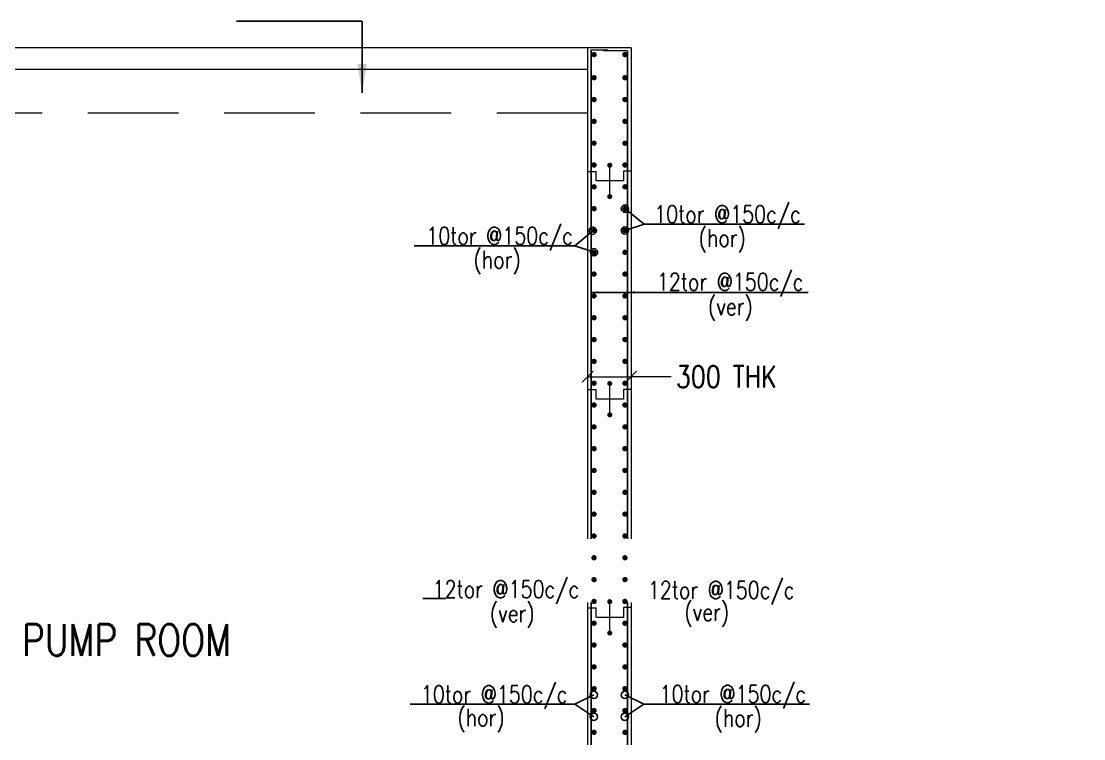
# Model space of a CAD drawing. Header units: millimetres. Extents: x -586673698 to -573385747, y -389867798 to -389752240.
# Drawn here: x -586561095 to -586553789, y -389852194 to -389847261 of the extents above; entities that cross this region are included whole.
import ezdxf
from ezdxf.enums import TextEntityAlignment as Align

# ---------------------------------------------------------------- set-up
doc = ezdxf.new("R2010")
doc.units = ezdxf.units.MM
doc.header["$LTSCALE"] = 100
doc.linetypes.add('( Hidden )', pattern=[0.375, 0.25, -0.125])
for name, color, linetype, lineweight in [('dim', 11, 'Continuous', 13), ('FOOTING', 6, 'Continuous', 13), ('REIN', 1, 'Continuous', 20)]:
    doc.layers.add(name, color=color, linetype=linetype, lineweight=lineweight)
for name, color, linetype in [('DT-PL-SHAFT', 230, 'Continuous'), ('Layer1', 7, 'Continuous'), ('text', 7, 'Continuous')]:
    doc.layers.add(name, color=color, linetype=linetype)
doc.styles.add('Arial', font='arial.ttf')
doc.styles.add('combine', font='romanc.shx', dxfattribs={"width": 0.8})
doc.styles.add('simplex-0.8', font='simplex.shx', dxfattribs={"width": 0.8})
doc.styles.add('TIMESNEWROMAN', font='times.ttf')
doc.dimstyles.new('75 ISO', dxfattribs={"dimtxt": 100, "dimasz": 75, "dimexe": 75, "dimexo": 0.7, "dimgap": 0.4, "dimtad": 0, "dimtoh": 1, "dimdec": 0, "dimdsep": 46, "dimtxsty": 'combine', "dimblk": 'OBLIQUE', "dimcen": 0, "dimclrd": 11, "dimclre": 2, "dimclrt": 4, "dimadec": 1, "dimazin": 2, "dimtfac": 1, "dimtdec": 0, "dimtmove": 2, "dimatfit": 3, "dimldrblk": 'OBLIQUE', "dimfxl": 0, "dimtolj": 1, "dimtzin": 0, "dimlwd": -1, "dimlwe": -1, "dimarcsym": 0})
doc.dimstyles.new('FOOTINF DIM', dxfattribs={"dimtxt": 250, "dimasz": 40, "dimexe": 50, "dimexo": 80, "dimgap": 35, "dimtad": 1, "dimtoh": 1, "dimdec": 0, "dimzin": 1, "dimdsep": 46, "dimtxsty": 'TIMESNEWROMAN', "dimblk": 'TICK', "dimcen": 2, "dimclrd": 7, "dimclre": 250, "dimclrt": 32, "dimadec": 1, "dimazin": 0, "dimtfac": 1, "dimtdec": 0, "dimtix": 1, "dimtmove": 1, "dimatfit": 3, "dimfxl": 0, "dimlwd": -1, "dimlwe": -1, "dimarcsym": 0})
doc.dimstyles.new('V Mts', dxfattribs={"dimtxt": 150, "dimasz": 75, "dimexe": 0.1, "dimexo": 0, "dimgap": 0.01, "dimtad": 1, "dimdec": 0, "dimzin": 3, "dimdsep": 46, "dimtxsty": 'Arial', "dimsah": 1, "dimcen": 0.09375, "dimdle": 0.01, "dimclrd": 8, "dimclre": 8, "dimclrt": 256, "dimadec": 0, "dimazin": 0, "dimtfac": 0.7, "dimtdec": 3, "dimtofl": 0, "dimtmove": 2, "dimatfit": 3, "dimfxl": 0, "dimfrac": 1, "dimtolj": 1, "dimtzin": 0, "dimarcsym": 0})

# ---------------------------------------------------------------- blocks, each defined once
blk = doc.blocks.new('TICK')
at = {"color": 13, "const_width": 0.1}
for points in [[(0, -3), (0, 3)], [(-2.12, -2.12), (2.12, 2.12)], [(-3, 0), (3, 0)]]:
    blk.add_lwpolyline(points, dxfattribs=at)
blk = doc.blocks.new('_Oblique')
at = {"color": 0, "linetype": 'ByBlock', "lineweight": -2}
blk.add_line((-0.5, -0.5), (0.5, 0.5), dxfattribs=at)
blk = doc.blocks.new('*D642')
at = {"layer": 'Defpoints', "color": 0, "transparency": 16777216}
for p in [(-586557201, -389849648.2, 2.9), (-586556901, -389849648.2, 2.9), (-586556901, -389849704.6)]:
    blk.add_point(p, dxfattribs=at)
at = {"layer": 'dim', "color": 2, "transparency": 16777216}
for p, q in [((-586557201, -389849703.9), (-586557201, -389849754.6)), ((-586556901, -389849703.9), (-586556901, -389849754.6))]:
    blk.add_line(p, q, dxfattribs=at)
at = {"layer": 'dim', "color": 11, "transparency": 16777216}
for p in [(-586557201, -389849704.6), (-586556627, -389849704.6)]:
    blk.add_line(p, (-586556901, -389849704.6), dxfattribs=at)
at = {"layer": 'dim', "color": 11, "transparency": 16777216, "xscale": 75, "yscale": 75, "zscale": 75, "rotation": 180}
blk.add_blockref('_Oblique', (-586557201, -389849704.6), dxfattribs=at)
at = {"layer": 'dim', "color": 11, "transparency": 16777216, "xscale": 75, "yscale": 75, "zscale": 75}
blk.add_blockref('_Oblique', (-586556901, -389849704.6), dxfattribs=at)
at = {"layer": 'dim', "color": 4, "transparency": 16777216, "insert": (-586556246.6, -389849704.6), "char_height": 150, "attachment_point": 5, "style": 'simplex-0.8'}
blk.add_mtext('\\A1;300 THK', dxfattribs=at)
blk = doc.blocks.new('R5T')
at = {"layer": 'REIN', "color": 4, "lineweight": 20}
for p, q in [((3073133, -1156537), (3073161, -1156537)), ((3073161, -1156570.3), (3073161, -1156537)), ((3073208.5, -1156624.9), (3073208.5, -1156515.7)), ((3073283, -1156536.5), (3073256.1, -1156536.5)), ((3073256.1, -1156536.5), (3073256.1, -1156570.3)), ((3073256.1, -1156570.3), (3073161, -1156570.3))]:
    blk.add_line(p, q, dxfattribs=at)
at = {"layer": 'REIN', "color": 4, "linetype": 'Continuous', "lineweight": 20, "const_width": 8.82}
for points in [[(3073204.1, -1156515.7, 1), (3073212.9, -1156515.7, 1)], [(3073204.1, -1156624.9, 1), (3073212.9, -1156624.9, 1)]]:
    blk.add_lwpolyline(points, format="xyb", close=True, dxfattribs=at)
blk = doc.blocks.new('*U534')
at = {"layer": 'REIN', "lineweight": 13, "const_width": 18.4}
for points in [[(-97.1, 0, -1), (-115.5, 0, -1)], [(115.5, 0, -1), (97.1, 0, -1)]]:
    blk.add_lwpolyline(points, format="xyb", close=True, dxfattribs=at)

msp = doc.modelspace()

# ---------------------------------------------------------------- linework, layer by layer
at = {"color": 1}
for p, q in [((-586557176.1, -389847458.7, -1334.6), (-586557176.3, -389858279, -1260.4)), ((-586556926, -389847464.7, -1334.6), (-586556926, -389858278.4, -1334.6))]:
    msp.add_line(p, q, dxfattribs=at)
at = {"layer": 'dim'}
for p, q in [((-586555708.2, -389848655.6, 1216.1), (-586556812.5, -389848655.6, 1216.1)), ((-586558393.1, -389848804.5, 1216.1), (-586557288.7, -389848804.5, 1216.1))]:
    msp.add_line(p, q, dxfattribs=at)
at = {"layer": 'DT-PL-SHAFT', "color": 3, "linetype": '( Hidden )', "lineweight": 15, "ltscale": 25, "elevation": -1279.4}
msp.add_lwpolyline([(-586557201, -389847893), (-586564520.9, -389847893)], dxfattribs=at)
at = {"layer": 'FOOTING', "color": 3, "linetype": 'Continuous', "lineweight": 9, "ltscale": 0.8}
for p, q in [((-586557201, -389847442.4, -1325.9), (-586557201.3, -389855793.4, -1276.3)), ((-586556901, -389847443.1, -1279.4), (-586556901.3, -389855793.4, -1265))]:
    msp.add_line(p, q, dxfattribs=at)
at = {"layer": 'FOOTING', "color": 3, "linetype": 'Continuous', "lineweight": 9, "ltscale": 0.8, "elevation": -1279.4}
for points in [[(-586556901, -389847443.1), (-586564820.9, -389847443)], [(-586557201, -389847593), (-586564520.9, -389847593)]]:
    msp.add_lwpolyline(points, dxfattribs=at)
at = {"layer": 'REIN', "lineweight": 13}
for p, q in [((-586557195.9, -389847443.7, -1277.2), (-586557195.9, -389847443.7, -1277.2)), ((-586557176.1, -389847458.7, -1334.6), (-586557060.6, -389847458.7, -1334.6)), ((-586556926, -389847464.7, -1334.6), (-586557092.4, -389847464.7, -1334.6))]:
    msp.add_line(p, q, dxfattribs=at)

# ---------------------------------------------------------------- block references
at = {"layer": 'Layer1', "color": 0, "linetype": 'ByBlock', "lineweight": -2}
for p in [(-586557050.3, -389847490.4, -1331.9), (-586557050.3, -389847649.6, -1331.9), (-586557050.3, -389847799.6, -1331.9), (-586557050.3, -389847949.6, -1331.9), (-586557050.3, -389848099.6, -1331.9), (-586557050.3, -389848249.6, -1331.9), (-586557050.3, -389848399.6, -1331.9), (-586557050.3, -389848549.6, -1331.9), (-586557050.3, -389848699.6, -1331.9), (-586557050.3, -389848849.6, -1331.9), (-586557050.3, -389848999.6, -1331.9), (-586557050.3, -389849149.6, -1331.9), (-586557050.3, -389849299.6, -1331.9), (-586557050.3, -389849449.6, -1331.9), (-586557050.3, -389849599.6, -1331.9), (-586557050.3, -389849749.6, -1331.9), (-586557050.3, -389849899.6, -1331.9), (-586557050.3, -389850049.6, -1331.9), (-586557050.3, -389850199.6, -1331.9), (-586557050.3, -389850349.6, -1331.9), (-586557050.3, -389850499.6, -1331.9), (-586557050.3, -389850649.6, -1331.9), (-586557050.3, -389851399.6, -1331.9), (-586557050.3, -389851549.6, -1331.9), (-586557050.3, -389851699.6, -1331.9), (-586557050.3, -389851849.6, -1331.9), (-586557050.3, -389851999.6, -1331.9), (-586557050.3, -389852149.6, -1331.9)]:
    msp.add_blockref('*U534', p, dxfattribs=at)
at = {"layer": 'text', "color": 7, "xscale": 1.97445126585514, "yscale": 1.97445126585514, "zscale": 1.97445126585514}
for p in [(-592624948.8, -387564767.4, -1265), (-592624948.8, -387566267.4, -1265)]:
    msp.add_blockref('R5T', p, dxfattribs=at)

# ---------------------------------------------------------------- texts
at = {"layer": 'DT-PL-SHAFT', "color": 140, "lineweight": 15, "style": 'simplex-0.8', "width": 0.8}
msp.add_text('PUMP ROOM', height=217.15, dxfattribs=at).set_placement((-586561089.9, -389851623.6, -2613.2))
at = {"layer": 'text', "color": 4, "style": 'simplex-0.8', "width": 0.8}
for s, height, p in [('10tor @150c/c', 119.993, (-586555734.6, -389848683.6, 1216.1)), ('10tor @150c/c', 119.993, (-586557301.6, -389848832.6, 1216.1)), ('(hor)', 119.99, (-586556112, -389848847.2, 1216.1)), ('(hor)', 119.99, (-586557660.2, -389848996.2, 1216.1)), ('12tor @150c/c', 119.993, (-586555716.5, -389849148.6, -1342)), ('(ver)', 119.99, (-586556064.5, -389849317.8, -1342)), ('12tor @150c/c', 119.993, (-586557258.4, -389851261.1, -73.8)), ('12tor @150c/c', 119.993, (-586555778.6, -389851266.8, -1345.8)), ('(ver)', 119.99, (-586557564.5, -389851427.8, -70.9)), ('(ver)', 119.99, (-586556226.8, -389851419.3, -1342.9)), ('10tor @150c/c', 119.993, (-586557339.3, -389851984.3, -76.3)), ('10tor @150c/c', 119.993, (-586555697.7, -389851982.2, -1348.3)), ('(hor)', 119.99, (-586557770.7, -389852143.5, -73.4)), ('(hor)', 119.99, (-586556002.3, -389852147.1, -1345.4))]:
    msp.add_text(s, height=height, dxfattribs=at).set_placement(p, align=Align.BOTTOM_RIGHT)

# ---------------------------------------------------------------- dimensions: what is measured, and where the dimension line sits
at = {"layer": 'dim'}
dim = msp.add_linear_dim(base=(-586556901, -389849704.6, -1342), p1=(-586557201, -389849648.2, -1339.1), p2=(-586556901, -389849648.2, -1339.1), text='<> THK', dimstyle='75 ISO', override={"dimtxt": 150, "dimexe": 50, "dimtxsty": 'simplex-0.8', "dimtmove": 1, "dimfxl": 0.7, "dimfxlon": 1}, dxfattribs=at)
dim.commit()
dim.dimension.update_dxf_attribs({"geometry": '*D642', "text_midpoint": (-586556246.6, -389849786, -1342), "dimtype": 160})

# ---------------------------------------------------------------- leaders
at = {"color": 13, "lineweight": 5}
for points, override in [([(-586556944.1, -389848549.6, 1212.3), (-586556812.5, -389848655.6, 1212.3), (-586555708.2, -389848655.6, 1212.3)], {"dimasz": 50, "dimtad": 0, "dimclrd": 11, "dimldrblk": 'Origin', "dimfxl": 100, "dimfxlon": 1, "dimarcsym": 1}), ([(-586556944.1, -389848699.6, 1212.3), (-586556812.9, -389848655.6, 1212.3)], {"dimasz": 50, "dimtad": 0, "dimclrd": 11, "dimldrblk": 'Origin', "dimfxl": 100, "dimfxlon": 1, "dimarcsym": 1}), ([(-586557165.6, -389848701.4, 1212.3), (-586557288.7, -389848804.5, 1212.3), (-586558393.1, -389848804.5, 1212.3)], {"dimasz": 50, "dimtad": 0, "dimclrd": 11, "dimldrblk": 'Origin', "dimfxl": 100, "dimfxlon": 1, "dimarcsym": 1}), ([(-586557156.6, -389848849.6, 1212.3), (-586557288.3, -389848804.5, 1212.3)], {"dimasz": 50, "dimtad": 0, "dimclrd": 11, "dimldrblk": 'Origin', "dimfxl": 100, "dimfxlon": 1, "dimarcsym": 1}), ([(-586557176.2, -389849125.2, -1345.9), (-586555934.5, -389849125.2, -1345.9)], {"dimasz": 50, "dimtad": 0, "dimclrd": 11, "dimfxl": 100, "dimfxlon": 1, "dimarcsym": 1}), ([(-586556926.2, -389849125.2, -1345.9), (-586555684.5, -389849125.2, -1345.9)], {"dimasz": 50, "dimtad": 0, "dimclrd": 11, "dimfxl": 100, "dimfxlon": 1, "dimarcsym": 1}), ([(-586557176.2, -389851229.9, -74.6), (-586558332.7, -389851229.9, -74.6)], {"dimasz": 50, "dimtad": 0, "dimclrd": 11, "dimfxl": 100, "dimfxlon": 1, "dimarcsym": 1}), ([(-586556926, -389851230.2, -1346.7), (-586555752.7, -389851230.2, -1346.7)], {"dimasz": 50, "dimtad": 0, "dimclrd": 11, "dimfxl": 100, "dimfxlon": 1, "dimarcsym": 1}), ([(-586557157.5, -389851892.3, -77.1), (-586557288.6, -389851955.2, -77.1), (-586558421.2, -389851955.2, -77.1)], {"dimasz": 50, "dimtad": 0, "dimclrd": 11, "dimldrblk": 'Origin', "dimfxl": 100, "dimfxlon": 1, "dimarcsym": 1}), ([(-586556944.6, -389851892.6, -1349.1), (-586556813.5, -389851955.5, -1349.1), (-586555676, -389851955.5, -1349.1)], {"dimasz": 50, "dimtad": 0, "dimclrd": 11, "dimldrblk": 'Origin', "dimfxl": 100, "dimfxlon": 1, "dimarcsym": 1}), ([(-586557157.5, -389852042.3, -77.1), (-586557288.6, -389851955.2, -77.1)], {"dimasz": 50, "dimtad": 0, "dimclrd": 11, "dimldrblk": 'Origin', "dimfxl": 100, "dimfxlon": 1, "dimarcsym": 1}), ([(-586556944.6, -389852042.6, -1349.1), (-586556813.5, -389851955.5, -1349.1)], {"dimasz": 50, "dimtad": 0, "dimclrd": 11, "dimldrblk": 'Origin', "dimfxl": 100, "dimfxlon": 1, "dimarcsym": 1})]:
    msp.add_leader(points, dimstyle='FOOTINF DIM', override=override, dxfattribs=at)
at = {"layer": 'DT-PL-SHAFT', "color": 1, "lineweight": 15, "ltscale": 5}
msp.add_leader([(-586558751.7, -389847754.3, -1279.3), (-586558751.7, -389847261.4, -1279.3), (-586559615.9, -389847261.4, -1279.3)], dimstyle='V Mts', override={"dimasz": 200, "dimgap": 0.01, "dimtad": 0, "dimclrd": 5}, dxfattribs=at)

# ---------------------------------------------------------------- next in the draw order: texts
at = {"layer": 'DT-PL-SHAFT', "color": 140, "lineweight": 15, "insert": (-586550326.2, -389851038.5, -1233.9), "char_height": 217.15, "width": 15478.707, "attachment_point": 5, "bg_fill": 2}
msp.add_mtext('WL', dxfattribs=at)

# ---------------------------------------------------------------- next in the draw order: block references
at = {"layer": 'Layer1', "color": 0, "linetype": 'ByBlock', "lineweight": -2}
for p in [(-586557050.3, -389850799.6, -1331.9), (-586557050.3, -389850949.6, -1331.9), (-586557050.3, -389851099.6, -1331.9), (-586557050.3, -389851249.6, -1331.9)]:
    msp.add_blockref('*U534', p, dxfattribs=at)
at = {"layer": 'text', "color": 7, "xscale": 1.97445126585514, "yscale": 1.97445126585514, "zscale": 1.97445126585514}
msp.add_blockref('R5T', (-592624948.8, -387567767.4, -1265), dxfattribs=at)

doc.saveas('drawing.dxf')
